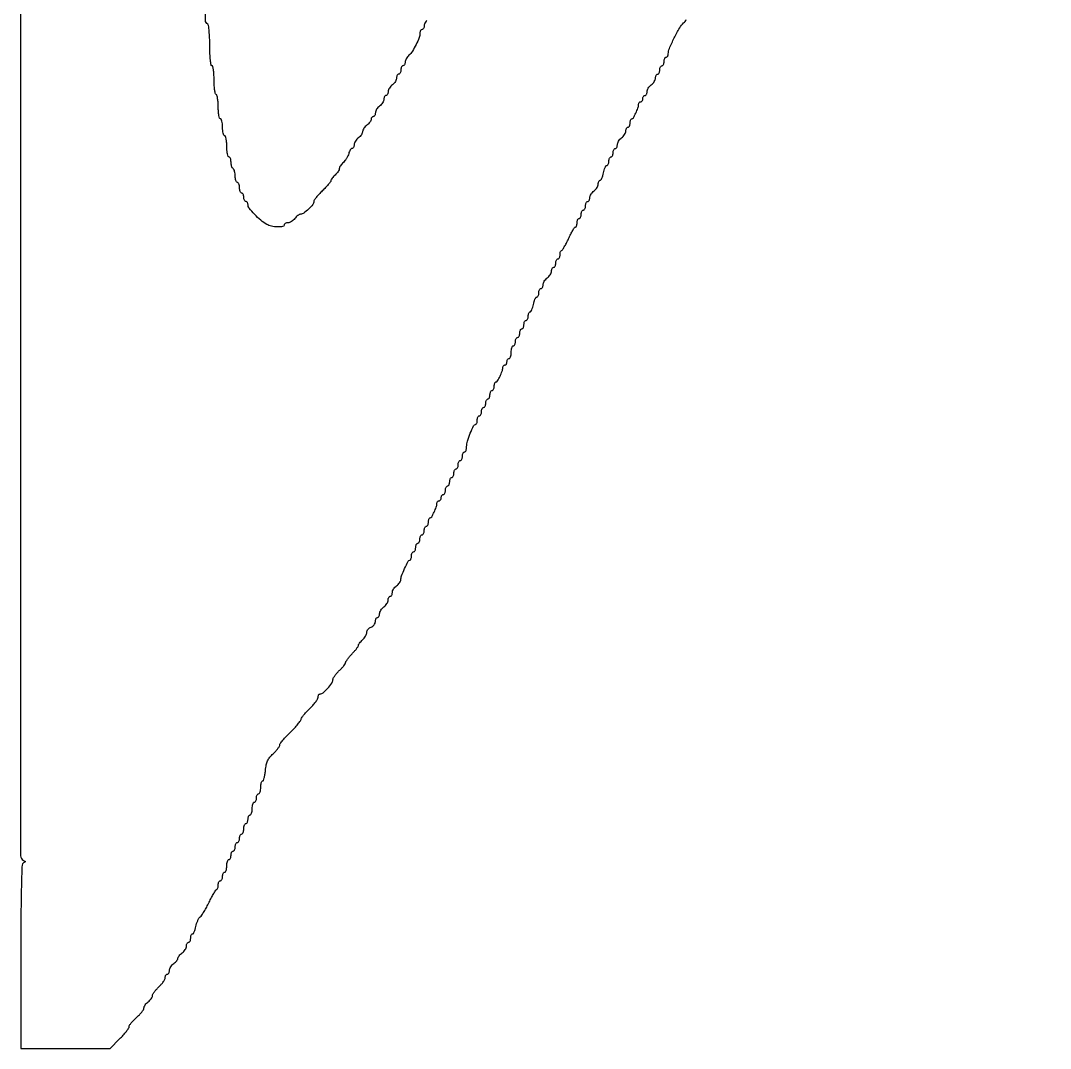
# Model space of a CAD drawing. Extents: x 70 to 555, y 250 to 2187.
# Drawn here: x 69.9 to 555, y 250 to 734.2 of the extents above; entities that cross this region are included whole.
import ezdxf

# ---------------------------------------------------------------- set-up
doc = ezdxf.new("R2010")
doc.units = 0

msp = doc.modelspace()

# ---------------------------------------------------------------- linework, layer by layer
for points in [[(69.871824, 2096.252673, 0.000001), (69.869436, 1218.5, 0.000001), (69.871824, 340.747327, 0.291392), (71.25, 338.583333, -0.029131), (71.85747, 338.255505, -0.260055), (72, 338, -0.260055), (71.85747, 337.744495, -0.029131), (71.25, 337.416667, 0.28009), (70.558113, 336.378795, 0.003349), (70.260557, 327.904926, 0.005891), (70.05326, 315.433171, 0.00121), (70, 293.416667), (70, 250), (91.026316, 250), (112.052632, 250), (116.526316, 254.473684, 0.013323), (118.239739, 256.280939, 0.017929), (119.685855, 258.010942, 0.015133), (120.77426, 259.503294, 0.151102), (121, 260.233218, -0.147588), (121.203713, 260.908325, -0.02419), (122.021777, 262.019798, -0.024825), (123.146551, 263.270331, -0.019637), (124.478389, 264.509534, 0.022964), (125.811561, 265.766622, 0.027486), (126.941349, 267.070765, 0.027968), (127.754152, 268.251209, 0.134032), (127.978389, 269.029241, -0.100886), (128.129106, 269.718683, -0.045333), (128.581152, 270.532713, -0.042393), (129.233214, 271.335352, -0.044851), (130, 272, 0.041141), (130.765221, 272.653428, 0.041233), (131.4125, 273.422869, 0.044503), (131.85928, 274.188882, 0.11021), (132, 274.819549, -0.129236), (132.186019, 275.527212, -0.027097), (132.88125, 276.615995, -0.026729), (133.851562, 277.826, -0.022526), (135, 279, 0.026005), (136.14827, 280.190277, 0.029295), (137.11875, 281.448853, 0.030479), (137.806008, 282.602287, 0.11967), (138, 283.40121, -0.060662), (138.074449, 284.012593, -0.079313), (138.29375, 284.530355, -0.097302), (138.618598, 284.877012, -0.157245), (139, 285, 0.173062), (139.381567, 285.136147, 0.093597), (139.70625, 285.522652, 0.073949), (139.925933, 286.098578, 0.054248), (140, 286.779241, -0.091287), (140.144747, 287.565449, -0.047927), (140.5875, 288.459276, -0.045499), (141.234851, 289.316802, -0.052224), (142, 290, 0.031954), (142.765419, 290.629684, 0.035955), (143.4125, 291.329001, 0.038722), (143.86577, 291.995347, 0.13072), (144, 292.5, -0.13072), (144.13423, 293.004653, -0.038722), (144.5875, 293.670999, -0.035955), (145.234581, 294.370316, -0.031954), (146, 295, 0.052224), (146.765149, 295.683198, 0.045499), (147.4125, 296.540724, 0.047927), (147.855253, 297.434551, 0.091287), (148, 298.220759, -0.054248), (148.074067, 298.901422, -0.073949), (148.29375, 299.477348, -0.093597), (148.618433, 299.863853, -0.173062), (149, 300, 0.191087), (149.381882, 300.151477, 0.088204), (149.70625, 300.5875, 0.068025), (149.926307, 301.234582, 0.048028), (150, 302, -0.0425), (150.065201, 302.765682, -0.062142), (150.261058, 303.4125, -0.081598), (150.5489, 303.850897, -0.209741), (150.888709, 304, 0.253708), (151.272345, 304.208056, 0.038742), (151.7037, 304.998608, 0.035427), (152.106218, 306.097156, 0.023742), (152.415171, 307.399517, -0.030968), (152.766128, 308.789262, -0.02916), (153.291689, 310.154062, -0.030428), (153.901614, 311.306632, -0.082816), (154.503494, 312.0029, 0.070324), (155.226341, 312.798288, 0.012163), (156.331719, 314.511824, 0.013019), (157.536314, 316.603296, 0.011322), (158.690268, 318.853383, -0.008343), (159.795739, 321.040925, -0.011947), (160.853824, 322.939223, -0.00791), (161.792271, 324.476045, -0.152675), (162.213236, 324.833333, 0.157494), (162.515628, 325.09492, 0.052253), (162.768888, 325.631771, 0.04593), (162.941974, 326.325269, 0.038216), (163, 327.083333, -0.050201), (163.073823, 327.816758, -0.070178), (163.29375, 328.436979, -0.090315), (163.61825, 328.854207, -0.184457), (164, 329, 0.191087), (164.381882, 329.151477, 0.088204), (164.70625, 329.5875, 0.068025), (164.926307, 330.234582, 0.048028), (165, 331, -0.048028), (165.073693, 331.765418, -0.068025), (165.29375, 332.4125, -0.088204), (165.618118, 332.848523, -0.191087), (166, 333, 0.254951), (166.384262, 333.209557, 0.06271), (166.70625, 333.88125, 0.048861), (166.927234, 334.850749, 0.031626), (167, 336, -0.031626), (167.072766, 337.149251, -0.048861), (167.29375, 338.11875, -0.06271), (167.615738, 338.790443, -0.254951), (168, 339, 0.191087), (168.381882, 339.151477, 0.088204), (168.70625, 339.5875, 0.068025), (168.926307, 340.234582, 0.048028), (169, 341, -0.048028), (169.073693, 341.765418, -0.068025), (169.29375, 342.4125, -0.088204), (169.618118, 342.848523, -0.191087), (170, 343, 0.191087), (170.381882, 343.151477, 0.088204), (170.70625, 343.5875, 0.068025), (170.926307, 344.234582, 0.048028), (171, 345, -0.048028), (171.073693, 345.765418, -0.068025), (171.29375, 346.4125, -0.088204), (171.618118, 346.848523, -0.191087), (172, 347, 0.191087), (172.381882, 347.151477, 0.088204), (172.70625, 347.5875, 0.068025), (172.926307, 348.234582, 0.048028), (173, 349, -0.048028), (173.073693, 349.765418, -0.068025), (173.29375, 350.4125, -0.088204), (173.618118, 350.848523, -0.191087), (174, 351, 0.226478), (174.382936, 351.182831, 0.074992), (174.70625, 351.734375, 0.057076), (174.926884, 352.542644, 0.038131), (175, 353.5, -0.038131), (175.073116, 354.457356, -0.057076), (175.29375, 355.265625, -0.074992), (175.617064, 355.817169, -0.226478), (176, 356, 0.191087), (176.381882, 356.151477, 0.088204), (176.70625, 356.5875, 0.068025), (176.926307, 357.234582, 0.048028), (177, 358, -0.048028), (177.073693, 358.765418, -0.068025), (177.29375, 359.4125, -0.088204), (177.618118, 359.848523, -0.191087), (178, 360, 0.254951), (178.384262, 360.209557, 0.06271), (178.70625, 360.88125, 0.048861), (178.927234, 361.850749, 0.031626), (179, 363, -0.031626), (179.072766, 364.149251, -0.048861), (179.29375, 365.11875, -0.06271), (179.615738, 365.790443, -0.254951), (180, 366, 0.191087), (180.381882, 366.151477, 0.088204), (180.70625, 366.5875, 0.068025), (180.926307, 367.234582, 0.048028), (181, 368, -0.048028), (181.073693, 368.765418, -0.068025), (181.29375, 369.4125, -0.088204), (181.618118, 369.848523, -0.191087), (182, 370, 0.254951), (182.384262, 370.209557, 0.06271), (182.70625, 370.88125, 0.048861), (182.927234, 371.850749, 0.031626), (183, 373, -0.027527), (183.063333, 374.149496, -0.043284), (183.256376, 375.11875, -0.053507), (183.536308, 375.799715, -0.275107), (183.872771, 376, 0.311959), (184.239099, 376.2532, 0.023889), (184.629105, 377.456379, 0.026096), (184.97627, 379.057584, 0.016386), (185.221931, 380.957885, -0.026066), (185.613236, 383.584052, -0.057648), (186.240404, 385.50744, -0.062234), (187.25526, 387.145456, -0.035126), (188.849161, 388.859095, 0.018211), (190.055614, 390.071302, 0.023053), (191.074441, 391.279659, 0.022011), (191.818957, 392.344013, 0.142548), (192, 392.966134, -0.162586), (192.227067, 393.645972, -0.011817), (193.46875, 395.218614, -0.015545), (195.08465, 397.049672, -0.011102), (197, 399, 0.010909), (198.915379, 400.948855, 0.015322), (200.53125, 402.775396, 0.011526), (201.775245, 404.343713, 0.163312), (202, 405.013477, -0.154405), (202.203655, 405.657238, -0.015821), (203.175, 406.949889, -0.018553), (204.468004, 408.444623, -0.013782), (206, 410, 0.018915), (207.531506, 411.587134, 0.023529), (208.825, 413.177914, 0.02279), (209.765848, 414.582888, 0.136971), (210, 415.421599, -0.058562), (210.070946, 416.025265, -0.077638), (210.280398, 416.536345, -0.096271), (210.590441, 416.878736, -0.162146), (210.954545, 417, 0.182523), (212.365687, 417.532885, 0.027609), (214.554974, 419.687201, 0.028576), (216.496275, 422.082397, 0.157271), (217, 423.644245, -0.121548), (217.192534, 424.424549, -0.029837), (217.88125, 425.564499, -0.028797), (218.851699, 426.813079, -0.025293), (220, 428, 0.015666), (221.148876, 429.142668, 0.020606), (222.11875, 430.258411, 0.018565), (222.83839, 431.230556, 0.151164), (223, 431.752896, -0.143114), (223.156589, 432.288766, -0.016075), (223.88125, 433.346313, -0.018464), (224.851089, 434.57093, -0.013998), (226, 435.842584, 0.012599), (227.149025, 437.107239, 0.017009), (228.11875, 438.310549, 0.014073), (228.851428, 439.345222, 0.148072), (229, 439.835911, -0.135515), (229.121931, 440.277529, -0.026303), (229.5875, 440.970809, -0.026217), (230.234326, 441.744402, -0.021609), (231, 442.5, 0.043355), (231.765302, 443.323844, 0.038357), (232.4125, 444.300472, 0.040345), (232.857769, 445.276717, 0.087037), (233, 446.0876, -0.101972), (233.149823, 446.81459, -0.071553), (233.5875, 447.529513, -0.068149), (234.235558, 448.12423, -0.074911), (235, 448.5, 0.081113), (235.764378, 448.887511, 0.069591), (236.4125, 449.516015, 0.071315), (236.850007, 450.281172, 0.094537), (237, 451.067388, -0.04977), (237.073798, 451.806935, -0.069758), (237.29375, 452.432295, -0.089917), (237.618226, 452.853109, -0.185742), (238, 453, 0.173062), (238.381567, 453.136147, 0.093597), (238.70625, 453.522652, 0.073949), (238.925933, 454.098578, 0.054248), (239, 454.779241, -0.091287), (239.144747, 455.565449, -0.047927), (239.5875, 456.459276, -0.045499), (240.234851, 457.316802, -0.052224), (241, 458, 0.052224), (241.765149, 458.683198, 0.045499), (242.4125, 459.540724, 0.047927), (242.855253, 460.434551, 0.091287), (243, 461.220759, -0.054248), (243.074067, 461.901422, -0.073949), (243.29375, 462.477348, -0.093597), (243.618433, 462.863853, -0.173062), (244, 463, 0.173062), (244.381567, 463.136147, 0.093597), (244.70625, 463.522652, 0.073949), (244.925933, 464.098578, 0.054248), (245, 464.779241, -0.091287), (245.144747, 465.565449, -0.047927), (245.5875, 466.459276, -0.045499), (246.234851, 467.316802, -0.052224), (247, 468, 0.038136), (247.765272, 468.645573, 0.039698), (248.4125, 469.391834, 0.042962), (248.860976, 470.124594, 0.116359), (249, 470.713899, -0.09129), (249.355714, 472.645924, -0.015954), (250.78998, 476.075938, -0.009809), (252.438014, 479.508833, -0.283121), (253.2359, 480, 0.233749), (253.528726, 480.144808, 0.071963), (253.775546, 480.5875, 0.054933), (253.944206, 481.234036, 0.036372), (254, 482, -0.048028), (254.073693, 482.765418, -0.068025), (254.29375, 483.4125, -0.088204), (254.618118, 483.848523, -0.191087), (255, 484, 0.191087), (255.381882, 484.151477, 0.088204), (255.70625, 484.5875, 0.068025), (255.926307, 485.234582, 0.048028), (256, 486, -0.048028), (256.073693, 486.765418, -0.068025), (256.29375, 487.4125, -0.088204), (256.618118, 487.848523, -0.191087), (257, 488, 0.191087), (257.381882, 488.151477, 0.088204), (257.70625, 488.5875, 0.068025), (257.926307, 489.234582, 0.048028), (258, 490, -0.048028), (258.073693, 490.765418, -0.068025), (258.29375, 491.4125, -0.088204), (258.618118, 491.848523, -0.191087), (259, 492, 0.191087), (259.381882, 492.151477, 0.088204), (259.70625, 492.5875, 0.068025), (259.926307, 493.234582, 0.048028), (260, 494, -0.048028), (260.073693, 494.765418, -0.068025), (260.29375, 495.4125, -0.088204), (260.618118, 495.848523, -0.191087), (261, 496, 0.191087), (261.381882, 496.151477, 0.088204), (261.70625, 496.5875, 0.068025), (261.926307, 497.234582, 0.048028), (262, 498, -0.035668), (262.054752, 498.766546, -0.053772), (262.220312, 499.414792, -0.069969), (262.462433, 499.860952, -0.235061), (262.75, 500.007802, 0.262796), (263.526241, 500.456765, 0.020084), (264.711774, 502.667192, 0.026575), (265.708728, 505.031837, 0.08668), (266, 506.699365, -0.07531), (266.075275, 507.196298, -0.08893), (266.29375, 507.617938, -0.100706), (266.618643, 507.899802, -0.129178), (267, 508, 0.148195), (267.381354, 508.115568, 0.098894), (267.70625, 508.440625, 0.082425), (267.925306, 508.926543, 0.064853), (268, 509.5, -0.064853), (268.074694, 510.073457, -0.082425), (268.29375, 510.559375, -0.098894), (268.618646, 510.884432, -0.148195), (269, 511, 0.191087), (269.381882, 511.151477, 0.088204), (269.70625, 511.5875, 0.068025), (269.926307, 512.234582, 0.048028), (270, 513, -0.048028), (270.073693, 513.765418, -0.068025), (270.29375, 514.4125, -0.088204), (270.618118, 514.848523, -0.191087), (271, 515, 0.191087), (271.381882, 515.151477, 0.088204), (271.70625, 515.5875, 0.068025), (271.926307, 516.234582, 0.048028), (272, 517, -0.048028), (272.073693, 517.765418, -0.068025), (272.29375, 518.4125, -0.088204), (272.618118, 518.848523, -0.191087), (273, 519, 0.191087), (273.381882, 519.151477, 0.088204), (273.70625, 519.5875, 0.068025), (273.926307, 520.234582, 0.048028), (274, 521, -0.048028), (274.073693, 521.765418, -0.068025), (274.29375, 522.4125, -0.088204), (274.618118, 522.848523, -0.191087), (275, 523, 0.191087), (275.381882, 523.151477, 0.088204), (275.70625, 523.5875, 0.068025), (275.926307, 524.234582, 0.048028), (276, 525, -0.048028), (276.073693, 525.765418, -0.068025), (276.29375, 526.4125, -0.088204), (276.618118, 526.848523, -0.191087), (277, 527, 0.191087), (277.381882, 527.151477, 0.088204), (277.70625, 527.5875, 0.068025), (277.926307, 528.234582, 0.048028), (278, 529, -0.048028), (278.073693, 529.765418, -0.068025), (278.29375, 530.4125, -0.088204), (278.618118, 530.848523, -0.191087), (279, 531, 0.226042), (279.382919, 531.182433, 0.075171), (279.70625, 531.73236, 0.057206), (279.926878, 532.538417, 0.038239), (280, 533.49314, -0.073009), (280.381723, 536.093421, -0.02293), (281.687196, 539.815027, -0.015249), (283.251766, 543.378477, -0.289336), (284.2359, 544, 0.233749), (284.528726, 544.144808, 0.071963), (284.775546, 544.5875, 0.054933), (284.944206, 545.234036, 0.036372), (285, 546, -0.048028), (285.073693, 546.765418, -0.068025), (285.29375, 547.4125, -0.088204), (285.618118, 547.848523, -0.191087), (286, 548, 0.191087), (286.381882, 548.151477, 0.088204), (286.70625, 548.5875, 0.068025), (286.926307, 549.234582, 0.048028), (287, 550, -0.048028), (287.073693, 550.765418, -0.068025), (287.29375, 551.4125, -0.088204), (287.618118, 551.848523, -0.191087), (288, 552, 0.191087), (288.381882, 552.151477, 0.088204), (288.70625, 552.5875, 0.068025), (288.926307, 553.234582, 0.048028), (289, 554, -0.048028), (289.073693, 554.765418, -0.068025), (289.29375, 555.4125, -0.088204), (289.618118, 555.848523, -0.191087), (290, 556, 0.191087), (290.381882, 556.151477, 0.088204), (290.70625, 556.5875, 0.068025), (290.926307, 557.234582, 0.048028), (291, 558, -0.048028), (291.073693, 558.765418, -0.068025), (291.29375, 559.4125, -0.088204), (291.618118, 559.848523, -0.191087), (292, 560, 0.191087), (292.381882, 560.151477, 0.088204), (292.70625, 560.5875, 0.068025), (292.926307, 561.234582, 0.048028), (293, 562, -0.035668), (293.054752, 562.766546, -0.053772), (293.220312, 563.414792, -0.069969), (293.462433, 563.860952, -0.235061), (293.75, 564.007802, 0.262796), (294.526241, 564.456765, 0.020084), (295.711774, 566.667192, 0.026575), (296.708728, 569.031837, 0.08668), (297, 570.699365, -0.07531), (297.075275, 571.196298, -0.08893), (297.29375, 571.617938, -0.100706), (297.618643, 571.899802, -0.129178), (298, 572, 0.148195), (298.381354, 572.115568, 0.098894), (298.70625, 572.440625, 0.082425), (298.925306, 572.926543, 0.064853), (299, 573.5, -0.064853), (299.074694, 574.073457, -0.082425), (299.29375, 574.559375, -0.098894), (299.618646, 574.884432, -0.148195), (300, 575, 0.254951), (300.384262, 575.209557, 0.06271), (300.70625, 575.88125, 0.048861), (300.927234, 576.850749, 0.031626), (301, 578, -0.031626), (301.072766, 579.149251, -0.048861), (301.29375, 580.11875, -0.06271), (301.615738, 580.790443, -0.254951), (302, 581, 0.191087), (302.381882, 581.151477, 0.088204), (302.70625, 581.5875, 0.068025), (302.926307, 582.234582, 0.048028), (303, 583, -0.048028), (303.073693, 583.765418, -0.068025), (303.29375, 584.4125, -0.088204), (303.618118, 584.848523, -0.191087), (304, 585, 0.191087), (304.381882, 585.151477, 0.088204), (304.70625, 585.5875, 0.068025), (304.926307, 586.234582, 0.048028), (305, 587, -0.048028), (305.073693, 587.765418, -0.068025), (305.29375, 588.4125, -0.088204), (305.618118, 588.848523, -0.191087), (306, 589, 0.191087), (306.381882, 589.151477, 0.088204), (306.70625, 589.5875, 0.068025), (306.926307, 590.234582, 0.048028), (307, 591, -0.048028), (307.073693, 591.765418, -0.068025), (307.29375, 592.4125, -0.088204), (307.618118, 592.848523, -0.191087), (308, 593, 0.191087), (308.381882, 593.151477, 0.088204), (308.70625, 593.5875, 0.068025), (308.926307, 594.234582, 0.048028), (309, 595, -0.0425), (309.065201, 595.765682, -0.062142), (309.261058, 596.4125, -0.081598), (309.5489, 596.850897, -0.209741), (309.888709, 597, 0.256887), (310.273273, 597.211538, 0.037322), (310.709237, 598.028125, 0.034546), (311.117868, 599.159097, 0.023055), (311.434022, 600.5, -0.02478), (311.755031, 601.840783, -0.036741), (312.178188, 602.971875, -0.040853), (312.634646, 603.782001, -0.248969), (313.045313, 604, 0.198381), (313.410052, 604.150643, 0.08573), (313.719561, 604.5875, 0.065694), (313.929774, 605.234473, 0.045771), (314, 606, -0.048028), (314.073693, 606.765418, -0.068025), (314.29375, 607.4125, -0.088204), (314.618118, 607.848523, -0.191087), (315, 608, 0.173062), (315.381567, 608.136147, 0.093597), (315.70625, 608.522652, 0.073949), (315.925933, 609.098578, 0.054248), (316, 609.779241, -0.091287), (316.144747, 610.565449, -0.047927), (316.5875, 611.459276, -0.045499), (317.234851, 612.316802, -0.052224), (318, 613, 0.052224), (318.765149, 613.683198, 0.045499), (319.4125, 614.540724, 0.047927), (319.855253, 615.434551, 0.091287), (320, 616.220759, -0.054248), (320.074067, 616.901422, -0.073949), (320.29375, 617.477348, -0.093597), (320.618433, 617.863853, -0.173062), (321, 618, 0.191087), (321.381882, 618.151477, 0.088204), (321.70625, 618.5875, 0.068025), (321.926307, 619.234582, 0.048028), (322, 620, -0.048028), (322.073693, 620.765418, -0.068025), (322.29375, 621.4125, -0.088204), (322.618118, 621.848523, -0.191087), (323, 622, 0.191087), (323.381882, 622.151477, 0.088204), (323.70625, 622.5875, 0.068025), (323.926307, 623.234582, 0.048028), (324, 624, -0.035676), (324.054743, 624.766246, -0.053938), (324.220312, 625.413545, -0.070374), (324.46246, 625.858162, -0.235946), (324.75, 626.003557, 0.252497), (325.144986, 626.219031, 0.010688), (326.014063, 627.619605, 0.016166), (326.987617, 629.394667, 0.010555), (328, 631.5, -0.010555), (329.012383, 633.605333, -0.016166), (329.985937, 635.380395, -0.010688), (330.855014, 636.780969, -0.252497), (331.25, 636.996443, 0.235946), (331.53754, 637.141838, 0.070374), (331.779688, 637.586455, 0.053938), (331.945257, 638.233754, 0.035676), (332, 639, -0.048028), (332.073693, 639.765418, -0.068025), (332.29375, 640.4125, -0.088204), (332.618118, 640.848523, -0.191087), (333, 641, 0.191087), (333.381882, 641.151477, 0.088204), (333.70625, 641.5875, 0.068025), (333.926307, 642.234582, 0.048028), (334, 643, -0.048028), (334.073693, 643.765418, -0.068025), (334.29375, 644.4125, -0.088204), (334.618118, 644.848523, -0.191087), (335, 645, 0.191087), (335.381882, 645.151477, 0.088204), (335.70625, 645.5875, 0.068025), (335.926307, 646.234582, 0.048028), (336, 647, -0.048028), (336.073693, 647.765418, -0.068025), (336.29375, 648.4125, -0.088204), (336.618118, 648.848523, -0.191087), (337, 649, 0.173062), (337.381567, 649.136147, 0.093597), (337.70625, 649.522652, 0.073949), (337.925933, 650.098578, 0.054248), (338, 650.779241, -0.091287), (338.144747, 651.565449, -0.047927), (338.5875, 652.459276, -0.045499), (339.234851, 653.316802, -0.052224), (340, 654, 0.052224), (340.765149, 654.683198, 0.045499), (341.4125, 655.540724, 0.047927), (341.855253, 656.434551, 0.091287), (342, 657.220759, -0.047977), (342.065489, 657.901693, -0.067974), (342.261058, 658.477348, -0.088151), (342.549324, 658.865259, -0.191248), (342.888709, 659, 0.256887), (343.273273, 659.211538, 0.037322), (343.709237, 660.028125, 0.034546), (344.117868, 661.159097, 0.023055), (344.434022, 662.5, -0.02478), (344.755031, 663.840783, -0.036741), (345.178188, 664.971875, -0.040853), (345.634646, 665.782001, -0.248969), (346.045313, 666, 0.198381), (346.410052, 666.150643, 0.08573), (346.719561, 666.5875, 0.065694), (346.929774, 667.234473, 0.045771), (347, 668, -0.048028), (347.073693, 668.765418, -0.068025), (347.29375, 669.4125, -0.088204), (347.618118, 669.848523, -0.191087), (348, 670, 0.191087), (348.381882, 670.151477, 0.088204), (348.70625, 670.5875, 0.068025), (348.926307, 671.234582, 0.048028), (349, 672, -0.048028), (349.073693, 672.765418, -0.068025), (349.29375, 673.4125, -0.088204), (349.618118, 673.848523, -0.191087), (350, 674, 0.173062), (350.381567, 674.136147, 0.093597), (350.70625, 674.522652, 0.073949), (350.925933, 675.098578, 0.054248), (351, 675.779241, -0.091287), (351.144747, 676.565449, -0.047927), (351.5875, 677.459276, -0.045499), (352.234851, 678.316802, -0.052224), (353, 679, 0.052224), (353.765149, 679.683198, 0.045499), (354.4125, 680.540724, 0.047927), (354.855253, 681.434551, 0.091287), (355, 682.220759, -0.054248), (355.074067, 682.901422, -0.073949), (355.29375, 683.477348, -0.093597), (355.618433, 683.863853, -0.173062), (356, 684, 0.191087), (356.381882, 684.151477, 0.088204), (356.70625, 684.5875, 0.068025), (356.926307, 685.234582, 0.048028), (357, 686, -0.035668), (357.054752, 686.766546, -0.053772), (357.220312, 687.414792, -0.069969), (357.462433, 687.860952, -0.235061), (357.75, 688.007802, 0.262796), (358.526241, 688.456765, 0.020084), (359.711774, 690.667192, 0.026575), (360.708728, 693.031837, 0.08668), (361, 694.699365, -0.07531), (361.075275, 695.196298, -0.08893), (361.29375, 695.617938, -0.100706), (361.618643, 695.899802, -0.129178), (362, 696, 0.148195), (362.381354, 696.115568, 0.098894), (362.70625, 696.440625, 0.082425), (362.925306, 696.926543, 0.064853), (363, 697.5, -0.064853), (363.074694, 698.073457, -0.082425), (363.29375, 698.559375, -0.098894), (363.618646, 698.884432, -0.148195), (364, 699, 0.173062), (364.381567, 699.136147, 0.093597), (364.70625, 699.522652, 0.073949), (364.925933, 700.098578, 0.054248), (365, 700.779241, -0.091287), (365.144747, 701.565449, -0.047927), (365.5875, 702.459276, -0.045499), (366.234851, 703.316802, -0.052224), (367, 704, 0.052224), (367.765149, 704.683198, 0.045499), (368.4125, 705.540724, 0.047927), (368.855253, 706.434551, 0.091287), (369, 707.220759, -0.054248), (369.074067, 707.901422, -0.073949), (369.29375, 708.477348, -0.093597), (369.618433, 708.863853, -0.173062), (370, 709, 0.191087), (370.381882, 709.151477, 0.088204), (370.70625, 709.5875, 0.068025), (370.926307, 710.234582, 0.048028), (371, 711, -0.048028), (371.073693, 711.765418, -0.068025), (371.29375, 712.4125, -0.088204), (371.618118, 712.848523, -0.191087), (372, 713, 0.191087), (372.381882, 713.151477, 0.088204), (372.70625, 713.5875, 0.068025), (372.926307, 714.234582, 0.048028), (373, 715, -0.048028), (373.073693, 715.765418, -0.068025), (373.29375, 716.4125, -0.088204), (373.618118, 716.848523, -0.191087), (374, 717, 0.161859), (374.38144, 717.126801, 0.096335), (374.70625, 717.484784, 0.077736), (374.925668, 718.019159, 0.058682), (375, 718.650328, -0.102544), (375.513377, 721.127209, -0.013309), (377.80307, 726.049892, -0.014572), (380.364283, 730.838689, -0.079568), (382.203401, 733.117295, 0.044459), (382.890872, 733.856707, 0.03881), (383.472249, 734.739117, 0.040746)], [(261.234851, 734.316802, 0.045499), (260.5875, 733.459276, 0.047927), (260.144747, 732.565449, 0.091287), (260, 731.779241, -0.054248), (259.925933, 731.098578, -0.073949), (259.70625, 730.522652, -0.093597), (259.381567, 730.136147, -0.173062), (259, 730, 0.157252), (258.618598, 729.877006, 0.0973), (258.29375, 729.530332, 0.07931), (258.074449, 729.012543, 0.060659), (258, 728.401129, -0.09094), (257.600351, 726.22198, -0.024079), (256.181074, 722.964623, -0.024925), (254.421723, 719.811186, -0.0702), (252.800973, 717.882705, 0.044458), (252.11183, 717.14329, 0.038856), (251.529036, 716.260883, 0.040803), (251.128434, 715.374461, 0.085935), (251, 714.632705, -0.059344), (250.925629, 714.008301, -0.078271), (250.70625, 713.479607, -0.096675), (250.381426, 713.125502, -0.160289), (250, 713, 0.191087), (249.618118, 712.848523, 0.088204), (249.29375, 712.4125, 0.068025), (249.073693, 711.765418, 0.048028), (249, 711, -0.048028), (248.926307, 710.234582, -0.068025), (248.70625, 709.5875, -0.088204), (248.381882, 709.151477, -0.191087), (248, 709, 0.173062), (247.618433, 708.863853, 0.093597), (247.29375, 708.477348, 0.073949), (247.074067, 707.901422, 0.054248), (247, 707.220759, -0.091287), (246.855253, 706.434551, -0.047927), (246.4125, 705.540724, -0.045499), (245.765149, 704.683198, -0.052224), (245, 704, 0.052224), (244.234851, 703.316802, 0.045499), (243.5875, 702.459276, 0.047927), (243.144747, 701.565449, 0.091287), (243, 700.779241, -0.054248), (242.925933, 700.098578, -0.073949), (242.70625, 699.522652, -0.093597), (242.381567, 699.136147, -0.173062), (242, 699, 0.173062), (241.618433, 698.863853, 0.093597), (241.29375, 698.477348, 0.073949), (241.074067, 697.901422, 0.054248), (241, 697.220759, -0.091287), (240.855253, 696.434551, -0.047927), (240.4125, 695.540724, -0.045499), (239.765149, 694.683198, -0.052224), (239, 694, 0.052224), (238.234851, 693.316802, 0.045499), (237.5875, 692.459276, 0.047927), (237.144747, 691.565449, 0.091287), (237, 690.779241, -0.054248), (236.925933, 690.098578, -0.073949), (236.70625, 689.522652, -0.093597), (236.381567, 689.136147, -0.173062), (236, 689, 0.127083), (235.618634, 688.901479, 0.10076), (235.29375, 688.624223, 0.089631), (235.075344, 688.209482, 0.07663), (235, 687.720759, -0.115942), (234.860855, 687.128761, -0.043072), (234.4125, 686.393849, -0.039803), (233.765268, 685.646083, -0.038332), (233, 685, 0.046192), (232.234835, 684.333162, 0.043436), (231.5875, 683.524124, 0.046457), (231.142914, 682.700861, 0.100918), (231, 682, -0.100918), (230.857086, 681.299139, -0.046457), (230.4125, 680.475876, -0.043436), (229.765165, 679.666838, -0.046192), (229, 679, 0.052224), (228.234851, 678.316802, 0.045499), (227.5875, 677.459276, 0.047927), (227.144747, 676.565449, 0.091287), (227, 675.779241, -0.05317), (226.927408, 675.098531, -0.072975), (226.711847, 674.522652, -0.092801), (226.39339, 674.135963, -0.175981), (226.019052, 674, 0.193383), (225.599658, 673.831491, 0.056718), (225.147367, 673.287244, 0.047813), (224.734283, 672.502452, 0.035779), (224.429115, 671.573596, -0.046429), (224.057466, 670.518582, -0.028391), (223.437936, 669.352177, -0.028318), (222.686116, 668.257099, -0.044272), (221.910063, 667.418609, 0.0311), (221.179085, 666.669354, 0.032856), (220.561081, 665.848227, 0.034821), (220.128639, 665.074903, 0.110513), (220, 664.5, -0.113615), (219.866591, 663.920471, -0.033884), (219.4125, 663.127865, -0.032062), (218.765425, 662.280387, -0.029765), (218, 661.5, 0.023312), (217.234389, 660.739302, 0.027587), (216.5875, 659.950452, 0.028166), (216.124971, 659.237291, 0.130495), (216, 658.766612, -0.164098), (215.818394, 658.228165, -0.011896), (214.825, 656.985512, -0.015646), (213.532288, 655.539442, -0.01116), (212, 654, 0.01355), (210.467979, 652.446037, 0.018307), (209.175, 650.955608, 0.015481), (208.201918, 649.667605, 0.155242), (208, 649.032946, -0.173277), (207.490418, 647.606672, -0.028877), (205.487869, 645.431196, -0.029209), (203.243398, 643.499565, -0.164517), (201.766214, 643, 0.113243), (201.156398, 642.860091, 0.043766), (200.407202, 642.4125, 0.040482), (199.649462, 641.765245, 0.039628), (199, 641, -0.052224), (198.316802, 640.234851, -0.045499), (197.459276, 639.5875, -0.047927), (196.565449, 639.144747, -0.091287), (195.779241, 639, 0.054248), (195.098578, 638.925933, 0.073949), (194.522652, 638.70625, 0.093597), (194.136147, 638.381567, 0.173062), (194, 638, -0.368017), (193.313259, 637.193337, -0.04772), (190.873325, 637.034786, -0.046228), (188.039746, 637.384699, -0.076823), (185.799502, 638.25, -0.045998), (183.054667, 640.184297, -0.025691), (180.081814, 642.993929, -0.020839), (177.568826, 645.855815, -0.171375), (177, 647.466667, 0.063376), (176.925391, 648.05292, 0.081363), (176.70625, 648.549583, 0.098399), (176.381367, 648.881912, 0.151278), (176, 649, -0.191087), (175.618118, 649.151477, -0.088204), (175.29375, 649.5875, -0.068025), (175.073693, 650.234582, -0.048028), (175, 651, 0.048028), (174.926307, 651.765418, 0.068025), (174.70625, 652.4125, 0.088204), (174.381882, 652.848523, 0.191087), (174, 653, -0.226478), (173.617064, 653.182831, -0.074992), (173.29375, 653.734375, -0.057076), (173.073116, 654.542644, -0.038131), (173, 655.5, 0.038131), (172.926884, 656.457356, 0.057076), (172.70625, 657.265625, 0.074992), (172.382936, 657.817169, 0.226478), (172, 658, -0.251914), (171.615903, 658.206632, -0.064068), (171.29375, 658.863914, -0.049716), (171.0728, 659.81438, -0.032276), (171, 660.940983, 0.031397), (170.926388, 662.112115, 0.037109), (170.70625, 663.1996, 0.040338), (170.385578, 664.065839, 0.146547), (170, 664.5, -0.130646), (169.615492, 664.906663, -0.045439), (169.29375, 665.653525, -0.041396), (169.073842, 666.57934, -0.037634), (169, 667.559017, 0.039081), (168.92683, 668.49372, 0.058208), (168.70625, 669.282961, 0.076538), (168.382793, 669.820624, 0.222681), (168, 670, -0.322437), (167.610183, 670.280551, -0.031449), (167.29375, 671.46875, -0.03053), (167.072205, 673.083446, -0.01883), (167, 675, 0.01883), (166.927795, 676.916554, 0.03053), (166.70625, 678.53125, 0.031449), (166.389817, 679.719449, 0.322437), (166, 680, -0.295869), (165.612873, 680.251055, -0.04382), (165.29375, 681.175, -0.037669), (165.07239, 682.467056, -0.023598), (165, 684, 0.023598), (164.92761, 685.532944, 0.037669), (164.70625, 686.825, 0.04382), (164.387127, 687.748945, 0.295869), (164, 688, -0.331172), (163.609106, 688.290799, -0.027462), (163.29375, 689.598289, -0.028158), (163.072152, 691.35528, -0.017292), (163, 693.440983, 0.017115), (162.927098, 695.570094, 0.023783), (162.70625, 697.465225, 0.021638), (162.39092, 698.967949, 0.194165), (162, 699.5, -0.204655), (161.607273, 700.057756, -0.017258), (161.29375, 701.828525, -0.020711), (161.072748, 704.046572, -0.014475), (161, 706.559017, 0.014034), (160.929521, 709.069583, 0.024479), (160.711186, 711.139754, 0.022248), (160.399909, 712.687125, 0.344703), (160, 713, -0.368182), (159.576531, 713.360727, -0.013538), (159.27648, 715.610246, -0.017744), (159.066269, 718.60645, -0.00864), (159, 722.440983, 0.009825), (158.927807, 726.114385, 0.014948), (158.707154, 729.298201, 0.009784), (158.398282, 731.889062, 0.223356), (158, 732.5, -0.25993), (156.96188, 734.361952, -0.000003), (156.959267, 1219.071604, -0.000002), (156.961491, 1703.9615, -0.414211)]]:
    msp.add_lwpolyline(points, format="xyb")

doc.saveas('drawing.dxf')
